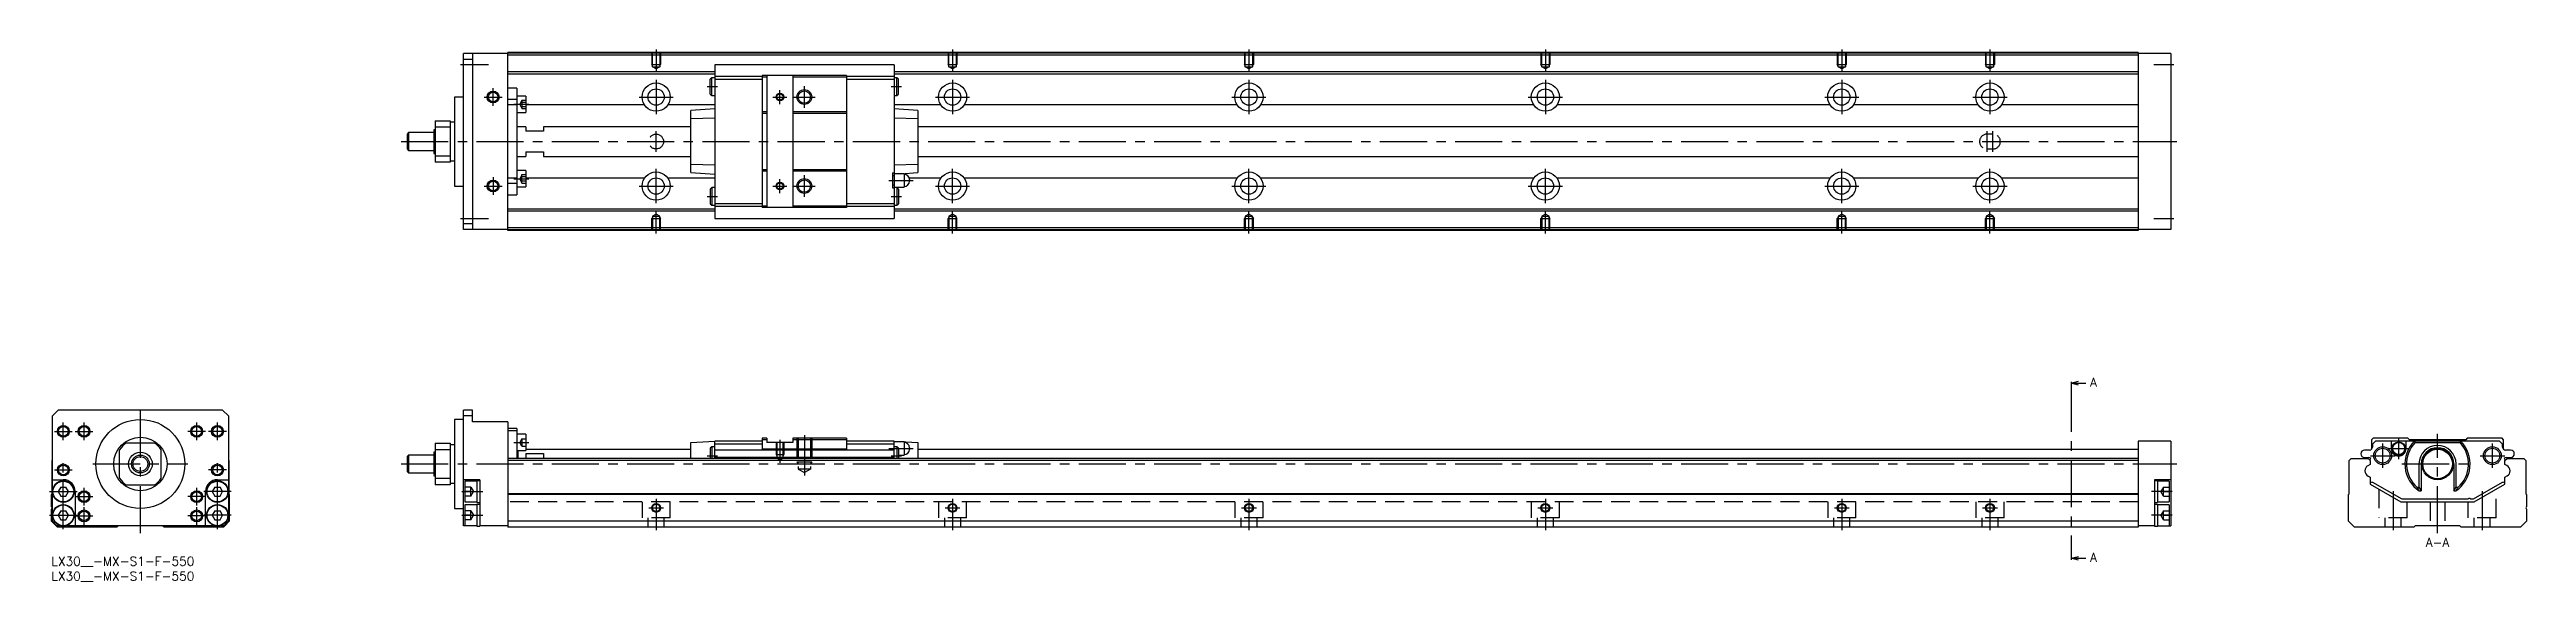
# Model space of a CAD drawing. Extents: x -1 to 835, y -8 to 171.
import ezdxf

# ---------------------------------------------------------------- set-up
doc = ezdxf.new("R2010")
doc.units = 0
doc.header["$LTSCALE"] = 0.5
doc.linetypes.add('CENTER', pattern=[50.8, 31.75, -6.35, 6.35, -6.35])
doc.linetypes.add('DASHED', pattern=[19.05, 12.7, -6.35])
for name, color, linetype in [('MSM_CENTER', 1, 'CENTER'), ('MSM_CONTINUOUS', 7, 'CONTINUOUS'), ('MSM_DASHED', 4, 'DASHED'), ('MSM_NARROW', 5, 'CONTINUOUS'), ('MSM_PART_NUMBER', 7, 'CONTINUOUS')]:
    doc.layers.add(name, color=color, linetype=linetype)
doc.styles.get("Standard").update_dxf_attribs({"font": 'txt.shx', "height": 3, "bigfont": 'bigfont.shx'})

# ---------------------------------------------------------------- blocks, each defined once
blk = doc.blocks.new('*U3')
at = {"layer": 'MSM_PART_NUMBER'}
blk.add_text('LX30__-MX-S1-F-550', height=3, dxfattribs=at).set_placement((0, -3))
blk = doc.blocks.new('*U4')
at = {"layer": 'MSM_PART_NUMBER'}
blk.add_text('LX30__-MX-S1-F-550', height=3, dxfattribs=at).set_placement((0, -8))

msp = doc.modelspace()

# ---------------------------------------------------------------- linework, layer by layer
at = {"layer": 'MSM_CENTER'}
for p, q in [((204, 171), (204, 163.49)), ((304, 171), (304, 163.49)), ((404, 171), (404, 163.49)), ((504, 171), (504, 163.49)), ((604, 171), (604, 163.49)), ((654, 171), (654, 163.49)), ((138, 166), (147.4, 166)), ((204, 160.75), (204, 149.25)), ((304, 160.75), (304, 149.25)), ((404, 160.75), (404, 149.25)), ((504, 160.75), (504, 149.25)), ((604, 160.75), (604, 149.25)), ((654, 160.75), (654, 149.25)), ((709.25, 166), (716, 166)), ((146, 155), (152, 155)), ((149, 152), (149, 158)), ((156, 152.55), (161, 152.55)), ((198.25, 155), (209.75, 155)), ((221.25, 158.5), (224.75, 158.5)), ((243.39, 155), (248.11, 155)), ((245.75, 152.63), (245.75, 157.36)), ((250.38, 155), (257.62, 155)), ((254, 151.37), (254, 158.62)), ((283.25, 158.5), (286.75, 158.5)), ((298.25, 155), (309.75, 155)), ((398.25, 155), (409.75, 155)), ((498.25, 155), (509.75, 155)), ((598.25, 155), (609.75, 155)), ((648.25, 155), (659.75, 155)), ((204, 136.5), (204, 143.5)), ((653, 136.5), (653, 143.5)), ((655, 136.5), (655, 143.5)), ((118, 140), (717, 140)), ((149, 128), (149, 122)), ((156, 127.44), (161, 127.44)), ((204, 119.25), (204, 130.75)), ((245.75, 122.63), (245.75, 127.36)), ((254, 121.37), (254, 128.62)), ((282.46, 126.9), (290.74, 126.9)), ((304, 119.25), (304, 130.75)), ((404, 119.25), (404, 130.75)), ((504, 119.25), (504, 130.75)), ((604, 119.25), (604, 130.75)), ((654, 119.25), (654, 130.75)), ((146, 125), (152, 125)), ((198.25, 125), (209.75, 125)), ((221.25, 121.5), (224.75, 121.5)), ((243.39, 125), (248.11, 125)), ((250.38, 125), (257.62, 125)), ((283.25, 121.5), (286.75, 121.5)), ((298.25, 125), (309.75, 125)), ((398.25, 125), (409.75, 125)), ((498.25, 125), (509.75, 125)), ((598.25, 125), (609.75, 125)), ((648.25, 125), (659.75, 125)), ((138, 114), (147.4, 114)), ((204, 109), (204, 116.51)), ((304, 109), (304, 116.51)), ((404, 109), (404, 116.51)), ((504, 109), (504, 116.51)), ((604, 109), (604, 116.51)), ((654, 109), (654, 116.51)), ((709.25, 114), (716, 114)), ((30, 8), (30, 51.5)), ((681.37, 58), (681.37, 0)), ((1, 42.3), (7, 42.3)), ((4, 39.3), (4, 45.3)), ((8, 42.3), (14, 42.3)), ((11, 39.3), (11, 45.3)), ((52, 42.3), (46, 42.3)), ((49, 39.3), (49, 45.3)), ((59, 42.3), (53, 42.3)), ((56, 39.3), (56, 45.3)), ((156, 38.55), (161, 38.55)), ((221.25, 34.1), (224.75, 34.1)), ((245.75, 39.5), (245.75, 31.69)), ((254, 41), (254, 27.41)), ((282.46, 36.5), (290.74, 36.5)), ((283.25, 34.1), (286.75, 34.1)), ((782.35, 34.1), (790.65, 34.1)), ((786.5, 29.95), (786.5, 38.25)), ((788.27, 36.5), (795.52, 36.5)), ((791.9, 32.88), (791.9, 40.12)), ((805, 8), (805, 41.5)), ((819.35, 34.1), (827.65, 34.1)), ((823.5, 29.95), (823.5, 38.25)), ((1, 29.3), (7, 29.3)), ((4, 9.35), (4, 32.3)), ((14, 31.3), (46, 31.3)), ((59, 29.3), (53, 29.3)), ((56, 9.35), (56, 32.3)), ((118, 31.3), (717, 31.3)), ((793, 31.3), (817, 31.3)), ((-0.65, 22), (8.65, 22)), ((8, 20.3), (14, 20.3)), ((11, 17.3), (11, 23.3)), ((11, 10.8), (11, 16.8)), ((52, 20.3), (46, 20.3)), ((49, 17.3), (49, 23.3)), ((49, 10.8), (49, 16.8)), ((60.65, 22), (51.35, 22)), ((138.5, 22), (145.5, 22)), ((204, 19.5), (204, 9)), ((304, 19.5), (304, 9)), ((404, 19.5), (404, 9)), ((504, 19.5), (504, 9)), ((604, 19.5), (604, 9)), ((654, 19.5), (654, 9)), ((715.5, 22), (708.5, 22)), ((790, 22.18), (790, 9)), ((820, 22.18), (820, 9)), ((-0.65, 14), (8.65, 14)), ((8, 13.8), (14, 13.8)), ((52, 13.8), (46, 13.8)), ((60.65, 14), (51.35, 14)), ((138.5, 14), (145.5, 14)), ((201.5, 16.5), (206.5, 16.5)), ((301.5, 16.5), (306.5, 16.5)), ((401.5, 16.5), (406.5, 16.5)), ((501.5, 16.5), (506.5, 16.5)), ((601.5, 16.5), (606.5, 16.5)), ((651.5, 16.5), (656.5, 16.5)), ((715.5, 14), (708.5, 14))]:
    msp.add_line(p, q, dxfattribs=at)
at = {"layer": 'MSM_CONTINUOUS'}
for p, q in [((154, 169.7), (139, 169.7)), ((139, 110.3), (139, 169.7)), ((142, 167.7), (139, 167.7)), ((142, 169.7), (142, 110.3)), ((704, 170), (154, 170)), ((154, 110), (154, 170)), ((704, 169.8), (154, 169.8)), ((704, 169.1), (154, 169.1)), ((704, 170), (704, 110)), ((715, 169.7), (704, 169.7)), ((715, 169.7), (715, 110.3)), ((223.75, 163.45), (154, 163.45)), ((223.75, 162.75), (154, 162.75)), ((222.75, 161.5), (222.25, 161)), ((222.25, 156), (222.25, 161)), ((223.75, 161.5), (222.75, 161.5)), ((222.75, 155.5), (222.75, 161.5)), ((284.25, 165.9), (223.75, 165.9)), ((223.75, 165.9), (223.75, 114.1)), ((239.75, 161.95), (223.75, 161.95)), ((239.75, 160.95), (223.75, 160.95)), ((268.25, 162.25), (239.75, 162.25)), ((239.75, 162.25), (239.75, 117.75)), ((241.4, 161.75), (239.75, 161.75)), ((241.4, 162.25), (241.4, 117.75)), ((250.1, 162.25), (250.1, 117.75)), ((268.25, 161.75), (250.1, 161.75)), ((268.25, 162.25), (268.25, 117.75)), ((284.25, 161.95), (268.25, 161.95)), ((284.25, 160.95), (268.25, 160.95)), ((284.25, 165.9), (284.25, 114.1)), ((704, 163.45), (284.25, 163.45)), ((704, 162.75), (284.25, 162.75)), ((285.25, 161.5), (284.25, 161.5)), ((285.75, 161), (285.25, 161.5)), ((285.25, 155.5), (285.25, 161.5)), ((285.75, 156), (285.75, 161)), ((136, 155), (136, 125)), ((139, 155), (136, 155)), ((157, 158), (154, 158)), ((157, 154.13), (154, 154.13)), ((157, 152.38), (154, 152.38)), ((157, 158), (157, 122)), ((160, 155.3), (157, 155.3)), ((160, 155.3), (160, 149.8)), ((200.05, 152.36), (160, 152.36)), ((223.75, 152.36), (207.95, 152.36)), ((223.75, 151), (215.75, 150.47)), ((215.75, 129.53), (215.75, 150.47)), ((222.25, 156), (222.75, 155.5)), ((222.75, 155.5), (223.75, 155.5)), ((284.25, 155.5), (285.25, 155.5)), ((300.05, 152.36), (284.25, 152.36)), ((292.25, 150.47), (284.25, 151)), ((285.25, 155.5), (285.75, 156)), ((292.25, 150.47), (292.25, 129.53)), ((400.05, 152.36), (307.95, 152.36)), ((500.05, 152.36), (407.95, 152.36)), ((600.05, 152.36), (507.95, 152.36)), ((650.05, 152.36), (607.95, 152.36)), ((704, 152.36), (657.95, 152.36)), ((120.5, 143), (120, 142.5)), ((120, 142.5), (120, 137.5)), ((120.5, 143), (120.5, 137)), ((129, 143), (120.5, 143)), ((129, 144), (129, 136)), ((129.5, 144), (129, 144)), ((129.5, 147), (134.5, 147)), ((129.5, 147), (129.5, 133)), ((134.5, 144.82), (129.5, 144.82)), ((134.5, 147), (134.5, 133)), ((136, 146.5), (134.5, 146.5)), ((157, 149.8), (160, 149.8)), ((160, 145), (157, 145)), ((160, 145), (160, 143.5)), ((166, 143.5), (160, 143.5)), ((166, 145), (166, 143.5)), ((215.75, 145), (166, 145)), ((223.75, 147.86), (215.75, 147.6)), ((241.4, 150), (239.75, 150)), ((241.4, 149.5), (239.75, 149.5)), ((268.25, 150), (250.1, 150)), ((268.25, 149.5), (250.1, 149.5)), ((292.25, 147.6), (284.25, 147.86)), ((704, 145), (292.25, 145)), ((120, 137.5), (120.5, 137)), ((120.5, 137), (129, 137)), ((129, 136), (129.5, 136)), ((129.5, 135.18), (134.5, 135.18)), ((157, 135), (160, 135)), ((160, 136.5), (166, 136.5)), ((160, 136.5), (160, 135)), ((166, 136.5), (166, 135)), ((166, 135), (215.75, 135)), ((292.25, 135), (704, 135)), ((134.5, 133), (129.5, 133)), ((134.5, 133.5), (136, 133.5)), ((157, 127.62), (154, 127.62)), ((157, 125.87), (154, 125.87)), ((160, 130.19), (157, 130.19)), ((160, 130.19), (160, 124.69)), ((200.05, 127.64), (160, 127.64)), ((223.75, 127.64), (207.95, 127.64)), ((215.75, 132.4), (223.75, 132.14)), ((215.75, 129.53), (223.75, 129)), ((241.4, 130.5), (239.75, 130.5)), ((241.4, 130), (239.75, 130)), ((268.25, 130.5), (250.1, 130.5)), ((268.25, 130), (250.1, 130)), ((283.75, 129.4), (283.75, 124.4)), ((283.75, 129.4), (284.25, 129.4)), ((284.25, 128.4), (283.75, 128.4)), ((283.75, 125.4), (284.25, 125.4)), ((284.25, 132.14), (292.25, 132.4)), ((287.7, 129.15), (284.25, 129.15)), ((286.51, 129.15), (292.25, 129.53)), ((287.7, 129.15), (287.7, 124.65)), ((300.05, 127.64), (289.39, 127.64)), ((289.45, 127.2), (289.45, 126.6)), ((400.05, 127.64), (307.95, 127.64)), ((500.05, 127.64), (407.95, 127.64)), ((600.05, 127.64), (507.95, 127.64)), ((650.05, 127.64), (607.95, 127.64)), ((704, 127.64), (657.95, 127.64)), ((136, 125), (139, 125)), ((154, 122), (157, 122)), ((223.75, 117.25), (154, 117.25)), ((157, 124.69), (160, 124.69)), ((222.75, 124.5), (222.25, 124)), ((222.25, 124), (222.25, 119)), ((222.25, 119), (222.75, 118.5)), ((222.75, 124.5), (222.75, 118.5)), ((223.75, 124.5), (222.75, 124.5)), ((222.75, 118.5), (223.75, 118.5)), ((239.75, 119.05), (223.75, 119.05)), ((239.75, 118.05), (223.75, 118.05)), ((241.4, 118.25), (239.75, 118.25)), ((268.25, 117.75), (239.75, 117.75)), ((268.25, 118.25), (250.1, 118.25)), ((284.25, 119.05), (268.25, 119.05)), ((284.25, 118.05), (268.25, 118.05)), ((283.75, 124.4), (284.25, 124.4)), ((284.25, 124.65), (287.7, 124.65)), ((285.25, 124.5), (284.25, 124.5)), ((284.25, 118.5), (285.25, 118.5)), ((704, 117.25), (284.25, 117.25)), ((285.25, 124.5), (285.25, 118.5)), ((285.75, 124), (285.25, 124.5)), ((285.25, 118.5), (285.75, 119)), ((285.75, 124), (285.75, 119)), ((142, 112.3), (139, 112.3)), ((154, 110.3), (139, 110.3)), ((223.75, 116.55), (154, 116.55)), ((704, 110.9), (154, 110.9)), ((704, 110.2), (154, 110.2)), ((704, 110), (154, 110)), ((223.75, 114.1), (284.25, 114.1)), ((704, 116.55), (284.25, 116.55)), ((715, 110.3), (704, 110.3)), ((681.37, 58.5), (683.87, 59.17)), ((681.37, 59), (681.37, 58)), ((683.87, 57.83), (681.37, 58.5)), ((681.37, 58.5), (686.37, 58.5)), ((2.3, 49.5), (0.3, 47.5)), ((0.3, 12), (0.3, 47.5)), ((57.7, 49.5), (2.3, 49.5)), ((59.7, 47.5), (57.7, 49.5)), ((59.7, 47.5), (59.7, 12)), ((139, 46.3), (136, 46.3)), ((136, 46.3), (136, 16.3)), ((139, 10.5), (139, 49.5)), ((142, 49.5), (139, 49.5)), ((142, 47.5), (139, 47.5)), ((142, 45.5), (142, 49.5)), ((154, 45.5), (142, 45.5)), ((154, 45.5), (154, 10)), ((157, 43.3), (154, 43.3)), ((157, 42.45), (154, 42.45)), ((157, 43.3), (157, 33.2)), ((23, 26.48), (23, 36.12)), ((34.82, 38.3), (25.18, 38.3)), ((37, 26.48), (37, 36.12)), ((120.5, 34.3), (120, 33.8)), ((120, 33.8), (120, 28.8)), ((129, 34.3), (120.5, 34.3)), ((120.5, 34.3), (120.5, 28.3)), ((129.5, 35.3), (129, 35.3)), ((129, 35.3), (129, 27.3)), ((129.5, 38.3), (134.5, 38.3)), ((129.5, 38.3), (129.5, 24.3)), ((134.5, 36.12), (129.5, 36.12)), ((134.5, 38.3), (134.5, 24.3)), ((136, 37.8), (134.5, 37.8)), ((160, 41.3), (157, 41.3)), ((157, 35.8), (160, 35.8)), ((157.5, 33.2), (157.5, 35.8)), ((160, 41.3), (160, 35.8)), ((160, 36.3), (215.75, 36.3)), ((160, 34.87), (166, 34.87)), ((160, 34.87), (160, 33.2)), ((166, 34.87), (166, 33.2)), ((215.75, 38.5), (223.75, 39)), ((215.75, 33.2), (215.75, 38.5)), ((222.75, 37.1), (222.25, 36.6)), ((222.25, 36.6), (222.25, 33.2)), ((223.75, 37.1), (222.75, 37.1)), ((222.75, 37.1), (222.75, 33.2)), ((239.75, 39), (223.75, 39)), ((223.75, 33.2), (223.75, 39)), ((239.75, 38), (223.75, 38)), ((284.25, 36), (223.75, 36)), ((284.25, 33.5), (223.75, 33.5)), ((239.75, 40), (239.75, 36.29)), ((241.4, 40), (239.75, 40)), ((241.4, 39.5), (239.75, 39.5)), ((268.25, 36.29), (239.75, 36.29)), ((241.4, 40), (241.4, 38.5)), ((250.1, 38.5), (241.4, 38.5)), ((250.1, 40), (250.1, 38.5)), ((268.25, 40), (250.1, 40)), ((268.25, 39.5), (250.1, 39.5)), ((268.25, 40), (268.25, 36.29)), ((284.25, 39), (268.25, 39)), ((284.25, 38), (268.25, 38)), ((284.25, 39), (292.25, 38.5)), ((284.25, 33.2), (284.25, 39)), ((287.7, 38.75), (284.25, 38.75)), ((285.25, 37.1), (284.25, 37.1)), ((285.75, 36.6), (285.25, 37.1)), ((285.25, 37.1), (285.25, 33.2)), ((285.75, 36.6), (285.75, 33.2)), ((285.75, 34.25), (287.7, 34.25)), ((287.7, 38.75), (287.7, 34.25)), ((289.45, 36.8), (289.45, 36.2)), ((292.25, 38.5), (292.25, 33.2)), ((292.25, 36.3), (704, 36.3)), ((704, 39), (704, 10)), ((715, 39), (704, 39)), ((715, 39), (715, 10.5)), ((782.05, 36), (780.35, 36)), ((780.35, 33.5), (781.75, 33.5)), ((783.25, 40), (782.75, 39.5)), ((782.75, 39.5), (782.75, 36.29)), ((784.05, 39), (783.05, 38)), ((783.05, 38), (783.05, 37)), ((795, 40), (783.25, 40)), ((825.95, 39), (784.05, 39)), ((789.4, 39), (789.4, 36.5)), ((794.4, 36.5), (794.4, 39)), ((795.5, 39.5), (795, 40)), ((814.5, 39.5), (795.5, 39.5)), ((797.14, 39), (797.4, 38.5)), ((797.4, 38.5), (812.6, 38.5)), ((812.6, 38.5), (812.86, 39)), ((815, 40), (814.5, 39.5)), ((826.75, 40), (815, 40)), ((826.95, 38), (825.95, 39)), ((827.25, 39.5), (826.75, 40)), ((826.95, 37), (826.95, 38)), ((827.25, 36.29), (827.25, 39.5)), ((829.65, 36), (827.95, 36)), ((828.25, 33.5), (829.65, 33.5)), ((0.2, 32.5), (0.3, 32.6)), ((0.2, 21.2), (0.2, 32.5)), ((0.3, 26), (4, 26)), ((56, 26), (59.7, 26)), ((59.7, 32.6), (59.8, 32.5)), ((59.8, 32.5), (59.8, 21.2)), ((120, 28.8), (120.5, 28.3)), ((120.5, 28.3), (129, 28.3)), ((129, 27.3), (129.5, 27.3)), ((129.5, 26.48), (134.5, 26.48)), ((144.5, 26), (139, 26)), ((143.5, 25.5), (139.5, 25.5)), ((139.5, 25.5), (139.5, 18.5)), ((144.5, 25.65), (143.5, 25.65)), ((143.5, 25.65), (143.5, 18.35)), ((144.5, 26), (144.5, 10.35)), ((704, 33.2), (154, 33.2)), ((704, 32.5), (154, 32.5)), ((715, 26), (709.5, 26)), ((709.5, 26), (709.5, 10.35)), ((710.5, 25.65), (709.5, 25.65)), ((710.5, 25.65), (710.5, 18.35)), ((714.5, 25.5), (710.5, 25.5)), ((714.5, 25.5), (714.5, 18.5)), ((775.2, 32.5), (775.9, 33.2)), ((775.2, 21.2), (775.2, 32.5)), ((775.9, 33.2), (781.55, 33.2)), ((782.25, 31.15), (781.5, 30.72)), ((781.55, 33.2), (782.25, 32.5)), ((781.55, 33.2), (782.25, 32.5)), ((781.6, 27.22), (782.25, 26.85)), ((782.2, 32.7), (782.2, 32.55)), ((782.25, 32.5), (782.25, 31.15)), ((782.25, 26.85), (782.25, 24.5)), ((782.7, 25.16), (783.1, 25.16)), ((783.1, 25.16), (792.91, 19.5)), ((798.74, 31.3), (798.74, 23.45)), ((799.5, 31.3), (799.5, 22.2)), ((810.5, 31.3), (810.5, 22.2)), ((811.26, 23.45), (811.26, 31.3)), ((817.09, 19.5), (826.9, 25.16)), ((826.9, 25.16), (827.3, 25.16)), ((827.75, 32.5), (828.45, 33.2)), ((827.75, 32.5), (828.45, 33.2)), ((827.75, 32.5), (827.8, 32.55)), ((827.75, 31.15), (827.75, 32.5)), ((827.75, 31.15), (827.75, 32.5)), ((828.4, 30.78), (827.75, 31.15)), ((828.4, 30.78), (827.75, 31.15)), ((827.75, 26.85), (828.5, 27.28)), ((827.75, 26.85), (828.5, 27.28)), ((827.75, 25.45), (827.75, 26.85)), ((827.75, 24.5), (827.75, 26.85)), ((827.8, 32.55), (827.8, 32.7)), ((828.45, 33.2), (834.1, 33.2)), ((834.1, 33.2), (834.8, 32.5)), ((834.8, 32.5), (834.8, 21.2)), ((0, 21), (0.2, 21.2)), ((0, 16.9), (0, 21)), ((3.13, 23.5), (2.27, 22)), ((2.27, 22), (3.13, 20.5)), ((3.13, 23.5), (4.87, 23.5)), ((3.13, 20.5), (4.87, 20.5)), ((5.73, 22), (4.87, 23.5)), ((4.87, 20.5), (5.73, 22)), ((8, 22), (8, 10.5)), ((25.18, 24.3), (34.82, 24.3)), ((52, 10.5), (52, 22)), ((55.13, 23.5), (54.27, 22)), ((54.27, 22), (55.13, 20.5)), ((55.13, 23.5), (56.87, 23.5)), ((55.13, 20.5), (56.87, 20.5)), ((57.73, 22), (56.87, 23.5)), ((56.87, 20.5), (57.73, 22)), ((59.8, 21.2), (60, 21)), ((60, 21), (60, 12)), ((134.5, 24.3), (129.5, 24.3)), ((134.5, 24.8), (136, 24.8)), ((139.5, 18.5), (143.5, 18.5)), ((143.5, 17.5), (139.5, 17.5)), ((139.5, 17.5), (139.5, 10.5)), ((143.5, 18.35), (144.5, 18.35)), ((144.5, 17.65), (143.5, 17.65)), ((143.5, 17.65), (143.5, 10.35)), ((704, 21.2), (154, 21.2)), ((704, 21), (154, 21)), ((709.5, 18.35), (710.5, 18.35)), ((710.5, 17.65), (709.5, 17.65)), ((710.5, 18.5), (714.5, 18.5)), ((710.5, 17.65), (710.5, 10.35)), ((714.5, 17.5), (710.5, 17.5)), ((714.5, 17.5), (714.5, 10.5)), ((775, 21), (775.2, 21.2)), ((775, 12), (775, 21)), ((782.25, 24.5), (792.64, 18.5)), ((792.64, 18.5), (817.36, 18.5)), ((792.91, 19.5), (815.35, 19.5)), ((798.07, 23.45), (798.74, 23.45)), ((798.74, 23.45), (799.5, 22.2)), ((798.82, 22.2), (799.5, 22.2)), ((810.5, 22.2), (811.26, 23.45)), ((810.5, 22.2), (811.18, 22.2)), ((811.26, 23.45), (811.93, 23.45)), ((816.15, 19.5), (817.09, 19.5)), ((817.36, 18.5), (827.75, 24.5)), ((834.8, 21.2), (835, 21)), ((835, 21), (835, 16.9)), ((0, 12), (0, 16.1)), ((2, 10), (0, 12)), ((1.8, 10.5), (0.3, 12)), ((2.96, 10.5), (1.8, 10.5)), ((22, 10), (2, 10)), ((3.13, 15.5), (2.27, 14)), ((2.27, 14), (3.13, 12.5)), ((3.13, 15.5), (4.87, 15.5)), ((3.13, 12.5), (4.87, 12.5)), ((5.73, 14), (4.87, 15.5)), ((4.87, 12.5), (5.73, 14)), ((54.96, 10.5), (5.04, 10.5)), ((22.5, 10.5), (22, 10)), ((38, 10), (37.5, 10.5)), ((58, 10), (38, 10)), ((55.13, 15.5), (54.27, 14)), ((54.27, 14), (55.13, 12.5)), ((55.13, 15.5), (56.87, 15.5)), ((55.13, 12.5), (56.87, 12.5)), ((57.73, 14), (56.87, 15.5)), ((56.87, 12.5), (57.73, 14)), ((58.2, 10.5), (57.04, 10.5)), ((60, 12), (58, 10)), ((59.7, 12), (58.2, 10.5)), ((136, 16.3), (139, 16.3)), ((143.5, 10.5), (139, 10.5)), ((143.5, 10.35), (144.5, 10.35)), ((154, 10.5), (144.5, 10.5)), ((704, 12), (154, 12)), ((704, 10), (154, 10)), ((709.5, 10.5), (704, 10.5)), ((709.5, 10.35), (710.5, 10.35)), ((710.5, 10.5), (715, 10.5)), ((777, 10), (775, 12)), ((797, 10), (777, 10)), ((797.5, 10.5), (797, 10)), ((812.5, 10.5), (797.5, 10.5)), ((813, 10), (812.5, 10.5)), ((833, 10), (813, 10)), ((835, 12), (833, 10)), ((835, 16.1), (835, 12)), ((681.37, -0.5), (683.87, 0.17)), ((681.37, 0), (681.37, -1)), ((683.87, -1.17), (681.37, -0.5)), ((681.37, -0.5), (686.37, -0.5))]:
    msp.add_line(p, q, dxfattribs=at)
for centre, radius in [((204, 155), 4.75), ((304, 155), 4.75), ((404, 155), 4.75), ((504, 155), 4.75), ((604, 155), 4.75), ((654, 155), 4.75), ((149, 155), 1.62), ((204, 155), 2.75), ((245.75, 155), 1.06), ((254, 155), 2.07), ((304, 155), 2.75), ((404, 155), 2.75), ((504, 155), 2.75), ((604, 155), 2.75), ((654, 155), 2.75), ((149, 125), 1.62), ((204, 125), 4.75), ((204, 125), 2.75), ((245.75, 125), 1.06), ((254, 125), 2.07), ((304, 125), 4.75), ((304, 125), 2.75), ((404, 125), 4.75), ((404, 125), 2.75), ((504, 125), 4.75), ((504, 125), 2.75), ((604, 125), 4.75), ((604, 125), 2.75), ((654, 125), 4.75), ((654, 125), 2.75), ((4, 42.3), 1.62), ((11, 42.3), 1.62), ((30, 31.3), 15), ((49, 42.3), 1.62), ((56, 42.3), 1.62), ((30, 31.3), 9), ((30, 31.3), 4), ((30, 31.3), 3), ((30, 31.3), 2.5), ((786.5, 34.1), 3), ((786.5, 34.1), 2.5), ((791.9, 36.5), 2.25), ((791.9, 36.5), 2.05), ((805, 31.3), 5.3), ((805, 31.3), 5), ((823.5, 34.1), 3), ((823.5, 34.1), 2.5), ((4, 22), 3.65), ((4, 22), 3.5), ((4, 29.3), 1.62), ((56, 22), 3.65), ((56, 22), 3.5), ((56, 29.3), 1.62), ((4, 14), 3.65), ((4, 14), 3.5), ((11, 20.3), 1.62), ((49, 20.3), 1.62), ((56, 14), 3.65), ((56, 14), 3.5), ((204, 16.5), 1.23), ((304, 16.5), 1.23), ((404, 16.5), 1.23), ((504, 16.5), 1.23), ((604, 16.5), 1.23), ((654, 16.5), 1.23), ((11, 13.8), 1.62), ((49, 13.8), 1.62)]:
    msp.add_circle(centre, radius, dxfattribs=at)
for centre, radius, start, end in [((287.7, 127.2), 1.75, 0, 90), ((287.7, 126.6), 1.75, 270, 0), ((30, 31.3), 8.5, 124.56032, 145.43968), ((30, 31.3), 8.5, 34.56032, 55.43968), ((287.7, 36.8), 1.75, 0, 90), ((287.7, 36.2), 1.75, 270, 0), ((780.35, 34.75), 1.25, 90, 270), ((781.75, 32.5), 1, 41.23398, 90), ((782.05, 37), 1, 270, 0), ((791.9, 36.5), 2.5, 180, 0), ((805, 31.3), 11, 135.573, 235.81959), ((805, 31.3), 10.47, 136.57129, 228.55525), ((805, 31.3), 6.26, 0, 180), ((805, 31.3), 5.5, 0, 180), ((805, 31.3), 11, 304.18041, 44.427), ((805, 31.3), 10.47, 311.44475, 43.42871), ((827.95, 37), 1, 180, 270), ((828.25, 32.5), 1, 90, 138.76602), ((829.65, 34.75), 1.25, 270, 90), ((4, 22), 4, 0, 90), ((30, 31.3), 8.5, 214.56032, 235.43968), ((30, 31.3), 8.5, 304.56032, 325.43968), ((56, 22), 4, 90, 180), ((782.65, 28.85), 2.2, 121.45533, 176.01903), ((782.65, 29.15), 2.2, 183.98097, 241.45517), ((782.7, 32.7), 0.5, 113.32535, 180), ((782.7, 25.66), 0.5, 205.84193, 270), ((827.3, 25.66), 0.5, 270, 334.15807), ((827.3, 32.7), 0.5, 0, 66.67465), ((827.35, 28.85), 2.2, 3.98097, 61.45517), ((827.35, 29.15), 2.2, 301.45533, 356.01903), ((-0.3, 16.5), 0.5, 306.8699, 53.1301), ((806, 27.35), 8.83, 206.14749, 215.62533), ((804, 27.35), 8.84, 324.37545, 333.85173), ((815.75, 19.2), 0.5, 36.8699, 143.1301), ((835.3, 16.5), 0.5, 126.8699, 233.1301), ((2.3, 12.5), 2, 216.8699, 233.1301), ((57.7, 12.5), 2, 306.8699, 323.1301)]:
    msp.add_arc(centre, radius, start, end, dxfattribs=at)
at = {"layer": 'MSM_DASHED'}
for p, q in [((202.5, 170), (202.5, 166)), ((202.77, 165.2), (202.77, 170)), ((205.23, 170), (205.23, 165.2)), ((205.5, 170), (205.5, 166)), ((302.5, 170), (302.5, 166)), ((302.77, 165.2), (302.77, 170)), ((305.23, 170), (305.23, 165.2)), ((305.5, 170), (305.5, 166)), ((402.5, 170), (402.5, 166)), ((402.77, 165.2), (402.77, 170)), ((405.23, 170), (405.23, 165.2)), ((405.5, 170), (405.5, 166)), ((502.5, 170), (502.5, 166)), ((502.77, 165.2), (502.77, 170)), ((505.23, 170), (505.23, 165.2)), ((505.5, 170), (505.5, 166)), ((602.5, 170), (602.5, 166)), ((602.77, 165.2), (602.77, 170)), ((605.23, 170), (605.23, 165.2)), ((605.5, 170), (605.5, 166)), ((652.5, 170), (652.5, 166)), ((652.77, 165.2), (652.77, 170)), ((655.23, 170), (655.23, 165.2)), ((655.5, 170), (655.5, 166)), ((202.77, 165.53), (202.5, 166)), ((202.5, 166), (205.5, 166)), ((202.77, 165.2), (205.23, 165.2)), ((204, 164.49), (202.77, 165.2)), ((205.23, 165.2), (204, 164.49)), ((205.23, 165.53), (205.5, 166)), ((302.77, 165.53), (302.5, 166)), ((302.5, 166), (305.5, 166)), ((302.77, 165.2), (305.23, 165.2)), ((304, 164.49), (302.77, 165.2)), ((305.23, 165.2), (304, 164.49)), ((305.23, 165.53), (305.5, 166)), ((402.77, 165.53), (402.5, 166)), ((402.5, 166), (405.5, 166)), ((402.77, 165.2), (405.23, 165.2)), ((404, 164.49), (402.77, 165.2)), ((405.23, 165.2), (404, 164.49)), ((405.23, 165.53), (405.5, 166)), ((502.77, 165.53), (502.5, 166)), ((502.5, 166), (505.5, 166)), ((502.77, 165.2), (505.23, 165.2)), ((504, 164.49), (502.77, 165.2)), ((505.23, 165.2), (504, 164.49)), ((505.23, 165.53), (505.5, 166)), ((602.77, 165.53), (602.5, 166)), ((602.5, 166), (605.5, 166)), ((602.77, 165.2), (605.23, 165.2)), ((604, 164.49), (602.77, 165.2)), ((605.23, 165.2), (604, 164.49)), ((605.23, 165.53), (605.5, 166)), ((652.77, 165.53), (652.5, 166)), ((652.5, 166), (655.5, 166)), ((652.77, 165.2), (655.23, 165.2)), ((654, 164.49), (652.77, 165.2)), ((655.23, 165.2), (654, 164.49)), ((655.23, 165.53), (655.5, 166)), ((158.7, 153.8), (157.98, 152.55)), ((158.7, 151.3), (157.98, 152.55)), ((158.7, 154), (160, 154)), ((158.7, 154), (158.7, 151.11)), ((158.7, 153.28), (160, 153.28)), ((158.7, 151.83), (160, 151.83)), ((158.7, 151.11), (160, 151.11)), ((655, 142.5), (653, 142.5)), ((653, 137.5), (655, 137.5)), ((158.7, 128.69), (157.98, 127.44)), ((158.7, 126.19), (157.98, 127.44)), ((158.7, 128.89), (160, 128.89)), ((158.7, 126), (158.7, 128.89)), ((158.7, 128.17), (160, 128.17)), ((158.7, 126.72), (160, 126.72)), ((158.7, 126), (160, 126)), ((202.77, 114.47), (202.5, 114)), ((202.5, 110), (202.5, 114)), ((202.5, 114), (205.5, 114)), ((204, 115.51), (202.77, 114.8)), ((202.77, 114.8), (202.77, 110)), ((202.77, 114.8), (205.23, 114.8)), ((205.23, 114.8), (204, 115.51)), ((205.23, 110), (205.23, 114.8)), ((205.23, 114.47), (205.5, 114)), ((205.5, 110), (205.5, 114)), ((302.77, 114.47), (302.5, 114)), ((302.5, 110), (302.5, 114)), ((302.5, 114), (305.5, 114)), ((304, 115.51), (302.77, 114.8)), ((302.77, 114.8), (302.77, 110)), ((302.77, 114.8), (305.23, 114.8)), ((305.23, 114.8), (304, 115.51)), ((305.23, 110), (305.23, 114.8)), ((305.23, 114.47), (305.5, 114)), ((305.5, 110), (305.5, 114)), ((402.77, 114.47), (402.5, 114)), ((402.5, 110), (402.5, 114)), ((402.5, 114), (405.5, 114)), ((404, 115.51), (402.77, 114.8)), ((402.77, 114.8), (402.77, 110)), ((402.77, 114.8), (405.23, 114.8)), ((405.23, 114.8), (404, 115.51)), ((405.23, 110), (405.23, 114.8)), ((405.23, 114.47), (405.5, 114)), ((405.5, 110), (405.5, 114)), ((502.77, 114.47), (502.5, 114)), ((502.5, 110), (502.5, 114)), ((502.5, 114), (505.5, 114)), ((504, 115.51), (502.77, 114.8)), ((502.77, 114.8), (502.77, 110)), ((502.77, 114.8), (505.23, 114.8)), ((505.23, 114.8), (504, 115.51)), ((505.23, 110), (505.23, 114.8)), ((505.23, 114.47), (505.5, 114)), ((505.5, 110), (505.5, 114)), ((602.77, 114.47), (602.5, 114)), ((602.5, 110), (602.5, 114)), ((602.5, 114), (605.5, 114)), ((604, 115.51), (602.77, 114.8)), ((602.77, 114.8), (602.77, 110)), ((602.77, 114.8), (605.23, 114.8)), ((605.23, 114.8), (604, 115.51)), ((605.23, 110), (605.23, 114.8)), ((605.23, 114.47), (605.5, 114)), ((605.5, 110), (605.5, 114)), ((652.77, 114.47), (652.5, 114)), ((652.5, 110), (652.5, 114)), ((652.5, 114), (655.5, 114)), ((654, 115.51), (652.77, 114.8)), ((652.77, 114.8), (652.77, 110)), ((652.77, 114.8), (655.23, 114.8)), ((655.23, 114.8), (654, 115.51)), ((655.23, 110), (655.23, 114.8)), ((655.23, 114.47), (655.5, 114)), ((655.5, 110), (655.5, 114)), ((158.7, 39.8), (157.98, 38.55)), ((158.7, 37.3), (157.98, 38.55)), ((158.7, 39.8), (160, 39.8)), ((158.7, 39.8), (158.7, 37.3)), ((158.7, 38.55), (160, 38.55)), ((158.7, 37.3), (160, 37.3)), ((244.45, 38.5), (244.45, 34.5)), ((244.45, 34.5), (244.69, 34.08)), ((244.45, 34.5), (247.05, 34.5)), ((244.69, 38.5), (244.69, 33.3)), ((246.81, 33.3), (246.81, 38.5)), ((247.05, 34.5), (246.81, 34.08)), ((247.05, 38.5), (247.05, 34.5)), ((251.5, 40), (251.5, 32)), ((251.93, 40), (251.93, 29.6)), ((256.07, 40), (256.07, 29.6)), ((256.5, 40), (256.5, 32)), ((246.81, 33.3), (244.69, 33.3)), ((244.69, 33.3), (245.75, 32.69)), ((245.75, 32.69), (246.81, 33.3)), ((251.5, 32), (256.5, 32)), ((251.5, 32), (251.9, 31.3)), ((256.07, 29.6), (251.93, 29.6)), ((251.93, 29.6), (254, 28.41)), ((256.07, 29.6), (254, 28.41)), ((256.5, 32), (256.1, 31.3)), ((141.5, 23.5), (139.5, 23.5)), ((141.5, 22), (139.5, 22)), ((141.5, 20.5), (139.5, 20.5)), ((141.5, 20.5), (141.5, 23.5)), ((141.5, 23.5), (142.37, 22)), ((141.5, 20.5), (142.37, 22)), ((704, 18.5), (154, 18.5)), ((199.25, 18.5), (199.25, 13.2)), ((208.75, 13.2), (208.75, 18.5)), ((299.25, 18.5), (299.25, 13.2)), ((308.75, 13.2), (308.75, 18.5)), ((399.25, 18.5), (399.25, 13.2)), ((408.75, 13.2), (408.75, 18.5)), ((499.25, 18.5), (499.25, 13.2)), ((508.75, 13.2), (508.75, 18.5)), ((599.25, 18.5), (599.25, 13.2)), ((608.75, 13.2), (608.75, 18.5)), ((649.25, 18.5), (649.25, 13.2)), ((658.75, 13.2), (658.75, 18.5)), ((712.5, 23.5), (711.63, 22)), ((712.5, 20.5), (711.63, 22)), ((712.5, 20.5), (712.5, 23.5)), ((712.5, 23.5), (714.5, 23.5)), ((712.5, 22), (714.5, 22)), ((712.5, 20.5), (714.5, 20.5)), ((785.25, 22.77), (785.25, 13.2)), ((794.75, 13.2), (794.75, 18.5)), ((802.5, 18.5), (802.5, 10.5)), ((807.5, 18.5), (807.5, 10.5)), ((815.25, 18.5), (815.25, 13.2)), ((824.75, 13.2), (824.75, 22.77)), ((141.5, 15.5), (139.5, 15.5)), ((141.5, 14), (139.5, 14)), ((141.5, 12.5), (139.5, 12.5)), ((141.5, 12.5), (141.5, 15.5)), ((141.5, 15.5), (142.37, 14)), ((141.5, 12.5), (142.37, 14)), ((208.75, 13.2), (199.25, 13.2)), ((201.25, 13.2), (201.25, 10)), ((206.75, 10), (206.75, 13.2)), ((308.75, 13.2), (299.25, 13.2)), ((301.25, 13.2), (301.25, 10)), ((306.75, 10), (306.75, 13.2)), ((408.75, 13.2), (399.25, 13.2)), ((401.25, 13.2), (401.25, 10)), ((406.75, 10), (406.75, 13.2)), ((508.75, 13.2), (499.25, 13.2)), ((501.25, 13.2), (501.25, 10)), ((506.75, 10), (506.75, 13.2)), ((608.75, 13.2), (599.25, 13.2)), ((601.25, 13.2), (601.25, 10)), ((606.75, 10), (606.75, 13.2)), ((658.75, 13.2), (649.25, 13.2)), ((651.25, 13.2), (651.25, 10)), ((656.75, 10), (656.75, 13.2)), ((712.5, 15.5), (711.63, 14)), ((712.5, 12.5), (711.63, 14)), ((712.5, 12.5), (712.5, 15.5)), ((712.5, 15.5), (714.5, 15.5)), ((712.5, 14), (714.5, 14)), ((712.5, 12.5), (714.5, 12.5)), ((794.75, 13.2), (785.25, 13.2)), ((787.25, 13.2), (787.25, 10)), ((792.75, 10), (792.75, 13.2)), ((824.75, 13.2), (815.25, 13.2)), ((817.25, 13.2), (817.25, 10)), ((822.75, 10), (822.75, 13.2))]:
    msp.add_line(p, q, dxfattribs=at)
msp.add_circle((204, 140), 2.5, dxfattribs=at)
for centre, start, end in [((653, 140), 90, 270), ((655, 140), 270, 90)]:
    msp.add_arc(centre, 2.5, start, end, dxfattribs=at)
at = {"layer": 'MSM_NARROW'}
for centre, radius in [((149, 155), 2), ((245.75, 155), 1.3), ((254, 155), 2.5), ((149, 125), 2), ((245.75, 125), 1.3), ((254, 125), 2.5), ((4, 42.3), 2), ((11, 42.3), 2), ((49, 42.3), 2), ((56, 42.3), 2), ((4, 29.3), 2), ((56, 29.3), 2), ((11, 20.3), 2), ((49, 20.3), 2), ((204, 16.5), 1.5), ((304, 16.5), 1.5), ((404, 16.5), 1.5), ((504, 16.5), 1.5), ((604, 16.5), 1.5), ((654, 16.5), 1.5), ((11, 13.8), 2), ((49, 13.8), 2)]:
    msp.add_circle(centre, radius, dxfattribs=at)

# ---------------------------------------------------------------- block references
at = {"layer": 'MSM_CONTINUOUS'}
for name in ['*U3', '*U4']:
    msp.add_blockref(name, (0, 0), dxfattribs=at)

# ---------------------------------------------------------------- texts
at = {"layer": 'MSM_PART_NUMBER'}
for s, p in [('A', (687.79, 57.37)), ('A', (687.79, -1.63)), ('A-A', (801.01, 3.36))]:
    msp.add_text(s, height=3, dxfattribs=at).set_placement(p)

doc.saveas('drawing.dxf')
